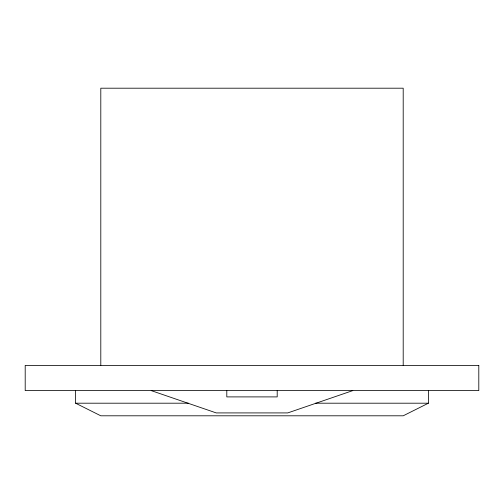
<?xml version="1.0" encoding="UTF-8"?>
<svg xmlns="http://www.w3.org/2000/svg" width="504" height="504" viewBox="0 0 504 504"><rect width="100%" height="100%" fill="white"/><g stroke="black" fill="none" stroke-linecap="round" stroke-linejoin="round"><path stroke-width="0.76" d="M428.4 390.6L428.4 403.2L403.2 415.8L100.8 415.8L75.6 403.2L75.6 390.6M352.8 390.6L287.759 412.915L216.241 412.915L151.2 390.6M75.6 403.2L188.553 403.2M315.447 403.2L428.4 403.2M403.2 365.4L403.2 88.2L100.8 88.2L100.8 365.4M277.2 390.6L277.2 396.9L226.8 396.9L226.8 390.6M478.8 365.4L25.2 365.4L25.2 390.6L478.8 390.6L478.8 365.4"/></g></svg>
